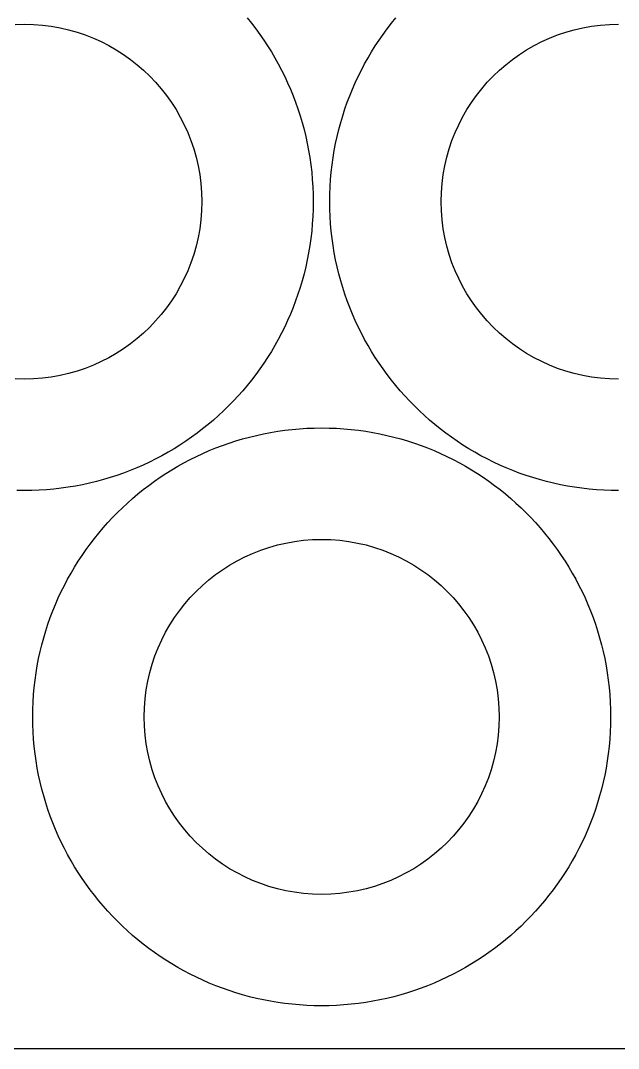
# Model space of a CAD drawing. Extents: x 443 to 1024, y 36 to 674.
# Drawn here: x 515.8 to 588.2, y 35.6 to 160.1 of the extents above; entities that cross this region are included whole.
import ezdxf

# ---------------------------------------------------------------- set-up
doc = ezdxf.new("R2010")
doc.units = 0
doc.layers.get('0').update_dxf_attribs({"linetype": 'CONTINUOUS'})

msp = doc.modelspace()

# ---------------------------------------------------------------- linework, layer by layer
at = {"color": 4}
for p, q in [((515.147053, 159.641779), (516.253465, 159.669754)), ((516.253465, 159.669754), (517.359876, 159.641779)), ((517.359876, 159.641779), (518.451761, 159.558756)), ((518.451761, 159.558756), (519.527767, 159.422034)), ((519.527767, 159.422034), (520.586544, 159.232966)), ((543.261339, 160.433325), (543.788616, 159.778625)), ((543.788616, 159.778625), (544.300361, 159.111141)), ((560.217592, 159.111141), (560.729337, 159.778625)), ((560.729337, 159.778625), (561.256614, 160.433325)), ((583.931409, 159.233061), (584.990186, 159.422132)), ((584.990186, 159.422132), (586.066192, 159.558855)), ((586.066192, 159.558855), (587.158077, 159.641879)), ((587.158077, 159.641879), (588.264488, 159.669854)), ((520.586544, 159.232966), (521.626742, 158.992901)), ((521.626742, 158.992901), (522.64701, 158.703189)), ((522.64701, 158.703189), (523.645997, 158.365183)), ((523.645997, 158.365183), (524.622352, 157.980232)), ((544.300361, 159.111141), (544.796299, 158.431148)), ((544.796299, 158.431148), (545.276155, 157.738921)), ((559.241798, 157.738921), (559.721654, 158.431148)), ((559.721654, 158.431148), (560.217592, 159.111141)), ((579.895601, 157.980316), (580.871956, 158.365271)), ((580.871956, 158.365271), (581.870943, 158.70328)), ((581.870943, 158.70328), (582.891211, 158.992994)), ((582.891211, 158.992994), (583.931409, 159.233061)), ((524.622352, 157.980232), (525.574725, 157.549687)), ((525.574725, 157.549687), (526.501765, 157.074899)), ((526.501765, 157.074899), (527.40212, 156.557218)), ((545.276155, 157.738921), (545.739654, 157.034735)), ((545.739654, 157.034735), (546.186521, 156.318864)), ((558.331432, 156.318864), (558.778299, 157.034735)), ((558.778299, 157.034735), (559.241798, 157.738921)), ((577.115833, 156.557291), (578.016189, 157.074976)), ((578.016189, 157.074976), (578.943228, 157.549768)), ((578.943228, 157.549768), (579.895601, 157.980316)), ((527.40212, 156.557218), (528.274441, 155.997996)), ((528.274441, 155.997996), (529.117377, 155.398583)), ((546.186521, 156.318864), (546.616482, 155.591584)), ((557.901471, 155.591584), (558.331432, 156.318864)), ((575.400576, 155.398647), (576.243512, 155.998065)), ((576.243512, 155.998065), (577.115833, 156.557291)), ((529.117377, 155.398583), (529.929577, 154.760329)), ((529.929577, 154.760329), (530.709689, 154.084586)), ((546.616482, 155.591584), (547.029261, 154.853169)), ((547.029261, 154.853169), (547.424584, 154.103894)), ((557.093369, 154.103894), (557.488692, 154.853169)), ((557.488692, 154.853169), (557.901471, 155.591584)), ((573.808264, 154.084641), (574.588376, 154.760389)), ((574.588376, 154.760389), (575.400576, 155.398647)), ((530.709689, 154.084586), (531.456365, 153.372704)), ((531.456365, 153.372704), (532.168252, 152.626033)), ((547.424584, 154.103894), (547.802176, 153.344034)), ((547.802176, 153.344034), (548.161761, 152.573864)), ((556.356192, 152.573864), (556.715777, 153.344034)), ((556.715777, 153.344034), (557.093369, 154.103894)), ((572.349701, 152.626078), (573.061588, 153.372754)), ((573.061588, 153.372754), (573.808264, 154.084641)), ((532.168252, 152.626033), (532.844, 151.845925)), ((548.161761, 152.573864), (548.503066, 151.793658)), ((556.014887, 151.793658), (556.356192, 152.573864)), ((571.673953, 151.845966), (572.349701, 152.626078)), ((532.844, 151.845925), (533.482258, 151.03373)), ((533.482258, 151.03373), (534.081676, 150.190799)), ((548.503066, 151.793658), (548.825815, 151.003693)), ((548.825815, 151.003693), (549.129734, 150.204241)), ((555.388219, 150.204241), (555.692138, 151.003693)), ((555.692138, 151.003693), (556.014887, 151.793658)), ((570.436277, 150.19083), (571.035695, 151.033766)), ((571.035695, 151.033766), (571.673953, 151.845966)), ((534.081676, 150.190799), (534.640902, 149.318482)), ((549.129734, 150.204241), (549.414547, 149.395579)), ((555.103406, 149.395579), (555.388219, 150.204241)), ((569.877051, 149.318509), (570.436277, 150.19083)), ((534.640902, 149.318482), (535.158587, 148.41813)), ((535.158587, 148.41813), (535.633379, 147.491095)), ((549.414547, 149.395579), (549.67998, 148.577981)), ((549.67998, 148.577981), (549.925757, 147.751722)), ((554.592196, 147.751722), (554.837973, 148.577981)), ((554.837973, 148.577981), (555.103406, 149.395579)), ((568.884574, 147.491114), (569.359366, 148.418153)), ((569.359366, 148.418153), (569.877051, 149.318509)), ((535.633379, 147.491095), (536.063927, 146.538726)), ((549.925757, 147.751722), (550.151605, 146.917077)), ((554.366348, 146.917077), (554.592196, 147.751722)), ((568.454026, 146.538741), (568.884574, 147.491114)), ((536.063927, 146.538726), (536.448882, 145.562374)), ((550.151605, 146.917077), (550.357248, 146.074321)), ((550.357248, 146.074321), (550.542411, 145.223728)), ((553.975542, 145.223728), (554.160705, 146.074321)), ((554.160705, 146.074321), (554.366348, 146.917077)), ((568.069071, 145.562386), (568.454026, 146.538741)), ((536.448882, 145.562374), (536.786891, 144.56339)), ((536.786891, 144.56339), (537.076605, 143.543125)), ((550.542411, 145.223728), (550.70682, 144.365573)), ((553.811133, 144.365573), (553.975542, 145.223728)), ((567.441348, 143.543131), (567.731062, 144.563399)), ((567.731062, 144.563399), (568.069071, 145.562386)), ((537.076605, 143.543125), (537.316673, 142.502929)), ((550.70682, 144.365573), (550.850199, 143.500132)), ((550.850199, 143.500132), (550.972274, 142.627679)), ((553.545679, 142.627679), (553.667754, 143.500132)), ((553.667754, 143.500132), (553.811133, 144.365573)), ((567.201281, 142.502933), (567.441348, 143.543131)), ((537.316673, 142.502929), (537.505743, 141.444153)), ((550.972274, 142.627679), (551.07277, 141.748488)), ((553.445184, 141.748488), (553.545679, 142.627679)), ((567.01221, 141.444156), (567.201281, 142.502933)), ((537.505743, 141.444153), (537.642466, 140.368148)), ((551.07277, 141.748488), (551.151411, 140.862836)), ((551.151411, 140.862836), (551.207924, 139.970996)), ((553.310029, 139.970996), (553.366542, 140.862836)), ((553.366542, 140.862836), (553.445184, 141.748488)), ((566.875487, 140.36815), (567.01221, 141.444156)), ((537.642466, 140.368148), (537.72549, 139.276265)), ((551.207924, 139.970996), (551.242034, 139.073244)), ((553.275919, 139.073244), (553.310029, 139.970996)), ((566.792463, 139.276265), (566.875487, 140.36815)), ((537.72549, 139.276265), (537.753465, 138.169854)), ((551.242034, 139.073244), (551.253465, 138.169854)), ((553.264488, 138.169854), (553.275919, 139.073244)), ((566.764488, 138.169854), (566.792463, 139.276265)), ((537.72549, 137.063442), (537.642466, 135.971558)), ((537.753465, 138.169854), (537.72549, 137.063442)), ((551.242034, 137.266459), (551.207924, 136.368703)), ((551.253465, 138.169854), (551.242034, 137.266459)), ((553.275919, 137.266464), (553.264488, 138.169854)), ((553.310029, 136.368711), (553.275919, 137.266464)), ((566.792463, 137.063442), (566.764488, 138.169854)), ((566.875487, 135.971558), (566.792463, 137.063442)), ((537.642466, 135.971558), (537.505743, 134.895552)), ((551.207924, 136.368703), (551.151411, 135.476859)), ((553.366542, 135.476872), (553.310029, 136.368711)), ((567.01221, 134.895552), (566.875487, 135.971558)), ((537.505743, 134.895552), (537.316673, 133.836774)), ((551.07277, 134.591203), (550.972274, 133.712009)), ((551.151411, 135.476859), (551.07277, 134.591203)), ((553.445184, 134.591219), (553.366542, 135.476872)), ((553.545679, 133.712029), (553.445184, 134.591219)), ((567.201281, 133.836774), (567.01221, 134.895552)), ((537.316673, 133.836774), (537.076605, 132.796576)), ((550.972274, 133.712009), (550.850199, 132.839552)), ((553.667754, 132.839576), (553.545679, 133.712029)), ((567.441348, 132.796576), (567.201281, 133.836774)), ((537.076605, 132.796576), (536.786891, 131.776308)), ((550.850199, 132.839552), (550.70682, 131.974108)), ((553.811133, 131.974134), (553.667754, 132.839576)), ((567.731062, 131.776308), (567.441348, 132.796576)), ((536.448882, 130.777321), (536.063927, 129.800966)), ((536.786891, 131.776308), (536.448882, 130.777321)), ((550.542411, 131.115951), (550.357248, 130.265356)), ((550.70682, 131.974108), (550.542411, 131.115951)), ((553.975542, 131.11598), (553.811133, 131.974134)), ((554.160705, 130.265387), (553.975542, 131.11598)), ((568.069071, 130.777321), (567.731062, 131.776308)), ((568.454026, 129.800966), (568.069071, 130.777321)), ((536.063927, 129.800966), (535.633379, 128.848593)), ((550.357248, 130.265356), (550.151605, 129.422597)), ((554.366348, 129.42263), (554.160705, 130.265387)), ((568.884574, 128.848593), (568.454026, 129.800966)), ((535.633379, 128.848593), (535.158587, 127.921554)), ((549.925757, 128.58795), (549.67998, 127.761689)), ((550.151605, 129.422597), (549.925757, 128.58795)), ((554.592196, 128.587985), (554.366348, 129.42263)), ((554.837973, 127.761726), (554.592196, 128.587985)), ((569.359366, 127.921554), (568.884574, 128.848593)), ((534.640902, 127.021198), (534.081676, 126.148877)), ((535.158587, 127.921554), (534.640902, 127.021198)), ((549.67998, 127.761689), (549.414547, 126.944089)), ((555.103406, 126.944128), (554.837973, 127.761726)), ((569.877051, 127.021198), (569.359366, 127.921554)), ((570.436277, 126.148877), (569.877051, 127.021198)), ((534.081676, 126.148877), (533.482258, 125.305941)), ((549.129734, 126.135426), (548.825815, 125.335974)), ((549.414547, 126.944089), (549.129734, 126.135426)), ((555.388219, 126.135466), (555.103406, 126.944128)), ((555.692138, 125.336015), (555.388219, 126.135466)), ((571.035695, 125.305941), (570.436277, 126.148877)), ((533.482258, 125.305941), (532.844, 124.493742)), ((548.503066, 124.546007), (548.161761, 123.765801)), ((548.825815, 125.335974), (548.503066, 124.546007)), ((556.014887, 124.546049), (555.692138, 125.336015)), ((556.356192, 123.765844), (556.014887, 124.546049)), ((571.673953, 124.493742), (571.035695, 125.305941)), ((532.168252, 123.713629), (531.456365, 122.966954)), ((532.844, 124.493742), (532.168252, 123.713629)), ((548.161761, 123.765801), (547.802176, 122.99563)), ((556.715777, 122.995674), (556.356192, 123.765844)), ((572.349701, 123.713629), (571.673953, 124.493742)), ((573.061588, 122.966954), (572.349701, 123.713629)), ((530.709689, 122.255067), (529.929577, 121.579319)), ((531.456365, 122.966954), (530.709689, 122.255067)), ((547.424584, 122.23577), (547.029261, 121.486495)), ((547.802176, 122.99563), (547.424584, 122.23577)), ((557.093369, 122.235814), (556.715777, 122.995674)), ((557.488692, 121.486539), (557.093369, 122.235814)), ((573.808264, 122.255067), (573.061588, 122.966954)), ((574.588376, 121.579319), (573.808264, 122.255067)), ((529.117377, 120.94106), (528.274441, 120.341643)), ((529.929577, 121.579319), (529.117377, 120.94106)), ((547.029261, 121.486495), (546.616482, 120.748079)), ((557.901471, 120.748124), (557.488692, 121.486539)), ((575.400576, 120.94106), (574.588376, 121.579319)), ((576.243512, 120.341643), (575.400576, 120.94106)), ((527.40212, 119.782416), (526.501765, 119.264732)), ((528.274441, 120.341643), (527.40212, 119.782416)), ((546.186521, 120.020799), (545.739654, 119.304928)), ((546.616482, 120.748079), (546.186521, 120.020799)), ((558.331432, 120.020843), (557.901471, 120.748124)), ((558.778299, 119.304973), (558.331432, 120.020843)), ((577.115833, 119.782416), (576.243512, 120.341643)), ((578.016189, 119.264732), (577.115833, 119.782416)), ((524.622352, 118.359391), (523.645997, 117.974437)), ((525.574725, 118.78994), (524.622352, 118.359391)), ((526.501765, 119.264732), (525.574725, 118.78994)), ((545.276155, 118.600742), (544.796299, 117.908516)), ((545.739654, 119.304928), (545.276155, 118.600742)), ((559.241798, 118.600786), (558.778299, 119.304973)), ((559.721654, 117.908559), (559.241798, 118.600786)), ((578.943228, 118.78994), (578.016189, 119.264732)), ((579.895601, 118.359391), (578.943228, 118.78994)), ((580.871956, 117.974437), (579.895601, 118.359391)), ((520.586544, 117.106646), (519.527767, 116.917575)), ((521.626742, 117.346713), (520.586544, 117.106646)), ((522.64701, 117.636427), (521.626742, 117.346713)), ((523.645997, 117.974437), (522.64701, 117.636427)), ((544.300361, 117.228523), (543.788616, 116.56104)), ((544.796299, 117.908516), (544.300361, 117.228523)), ((560.217592, 117.228566), (559.721654, 117.908559)), ((560.729337, 116.561082), (560.217592, 117.228566)), ((581.870943, 117.636427), (580.871956, 117.974437)), ((582.891211, 117.346713), (581.870943, 117.636427)), ((583.931409, 117.106646), (582.891211, 117.346713)), ((584.990186, 116.917575), (583.931409, 117.106646)), ((516.253465, 116.669854), (515.147053, 116.697829)), ((517.359876, 116.697829), (516.253465, 116.669854)), ((518.451761, 116.780853), (517.359876, 116.697829)), ((519.527767, 116.917575), (518.451761, 116.780853)), ((543.261339, 115.90634), (542.718804, 115.2647)), ((543.788616, 116.56104), (543.261339, 115.90634)), ((561.256614, 115.906382), (560.729337, 116.561082)), ((561.799149, 115.26474), (561.256614, 115.906382)), ((586.066192, 116.780853), (584.990186, 116.917575)), ((587.158077, 116.697829), (586.066192, 116.780853)), ((588.264488, 116.669854), (587.158077, 116.697829)), ((542.161286, 114.636393), (541.589061, 114.021694)), ((542.718804, 115.2647), (542.161286, 114.636393)), ((562.356667, 114.636432), (561.799149, 115.26474)), ((562.928893, 114.021733), (562.356667, 114.636432)), ((541.002402, 113.420879), (540.401586, 112.834222)), ((541.589061, 114.021694), (541.002402, 113.420879)), ((563.515551, 113.420916), (562.928893, 114.021733)), ((564.116367, 112.834258), (563.515551, 113.420916)), ((539.786886, 112.261997), (539.158578, 111.704481)), ((540.401586, 112.834222), (539.786886, 112.261997)), ((564.731067, 112.262032), (564.116367, 112.834258)), ((565.359375, 111.704515), (564.731067, 112.262032)), ((538.516937, 111.161947), (537.862236, 110.634671)), ((539.158578, 111.704481), (538.516937, 111.161947)), ((566.001017, 111.16198), (565.359375, 111.704515)), ((566.655717, 110.634702), (566.001017, 111.16198)), ((536.514759, 109.626991), (535.822532, 109.147137)), ((537.194752, 110.122928), (536.514759, 109.626991)), ((537.862236, 110.634671), (537.194752, 110.122928)), ((542.703092, 109.427973), (543.537737, 109.65382)), ((543.537737, 109.65382), (544.380494, 109.859463)), ((544.380494, 109.859463), (545.231087, 110.044627)), ((545.231087, 110.044627), (546.089241, 110.209035)), ((546.089241, 110.209035), (546.954683, 110.352414)), ((546.954683, 110.352414), (547.827136, 110.474489)), ((547.827136, 110.474489), (548.706326, 110.574985)), ((548.706326, 110.574985), (549.591979, 110.653627)), ((549.591979, 110.653627), (550.483818, 110.71014)), ((550.483818, 110.71014), (551.381571, 110.74425)), ((551.381571, 110.74425), (552.284961, 110.75568)), ((552.284961, 110.75568), (553.188351, 110.74425)), ((553.188351, 110.74425), (554.086103, 110.71014)), ((554.086103, 110.71014), (554.977943, 110.653627)), ((554.977943, 110.653627), (555.863595, 110.574985)), ((555.863595, 110.574985), (556.742786, 110.474489)), ((556.742786, 110.474489), (557.615239, 110.352414)), ((557.615239, 110.352414), (558.48068, 110.209035)), ((558.48068, 110.209035), (559.338835, 110.044627)), ((559.338835, 110.044627), (560.189428, 109.859463)), ((560.189428, 109.859463), (561.032184, 109.65382)), ((561.032184, 109.65382), (561.866829, 109.427973)), ((567.323201, 110.122957), (566.655717, 110.634702)), ((568.003194, 109.627019), (567.323201, 110.122957)), ((568.695421, 109.147163), (568.003194, 109.627019)), ((535.118346, 108.683639), (534.402475, 108.236774)), ((535.822532, 109.147137), (535.118346, 108.683639)), ((538.661156, 108.00528), (539.451122, 108.32803)), ((539.451122, 108.32803), (540.250573, 108.631949)), ((540.250573, 108.631949), (541.059235, 108.916762)), ((541.059235, 108.916762), (541.876833, 109.182195)), ((541.876833, 109.182195), (542.703092, 109.427973)), ((561.866829, 109.427973), (562.693088, 109.182195)), ((562.693088, 109.182195), (563.510686, 108.916762)), ((563.510686, 108.916762), (564.319348, 108.631949)), ((564.319348, 108.631949), (565.1188, 108.32803)), ((565.1188, 108.32803), (565.908765, 108.00528)), ((569.399607, 108.683664), (568.695421, 109.147163)), ((570.115478, 108.236797), (569.399607, 108.683664)), ((532.93678, 107.394037), (532.187505, 106.998716)), ((533.675195, 107.806815), (532.93678, 107.394037)), ((534.402475, 108.236774), (533.675195, 107.806815)), ((536.350921, 106.926797), (537.110781, 107.304389)), ((537.110781, 107.304389), (537.880951, 107.663975)), ((537.880951, 107.663975), (538.661156, 108.00528)), ((565.908765, 108.00528), (566.688971, 107.663975)), ((566.688971, 107.663975), (567.459141, 107.304389)), ((567.459141, 107.304389), (568.219001, 106.926797)), ((570.842759, 107.806836), (570.115478, 108.236797)), ((571.581174, 107.394057), (570.842759, 107.806836)), ((572.330448, 106.998734), (571.581174, 107.394057)), ((529.877269, 105.920238), (529.087304, 105.59749)), ((530.657475, 106.261541), (529.877269, 105.920238)), ((531.427645, 106.621126), (530.657475, 106.261541)), ((532.187505, 106.998716), (531.427645, 106.621126)), ((534.135951, 105.688733), (534.863231, 106.118694)), ((534.863231, 106.118694), (535.601646, 106.531474)), ((535.601646, 106.531474), (536.350921, 106.926797)), ((568.219001, 106.926797), (568.968276, 106.531474)), ((568.968276, 106.531474), (569.706691, 106.118694)), ((569.706691, 106.118694), (570.433971, 105.688733)), ((573.090308, 106.621143), (572.330448, 106.998734)), ((573.860478, 106.261557), (573.090308, 106.621143)), ((574.640684, 105.920252), (573.860478, 106.261557)), ((575.430649, 105.597503), (574.640684, 105.920252)), ((526.661592, 104.74333), (525.835333, 104.497554)), ((527.47919, 105.008762), (526.661592, 104.74333)), ((528.287852, 105.293573), (527.47919, 105.008762)), ((529.087304, 105.59749), (528.287852, 105.293573)), ((532.023666, 104.298509), (532.715893, 104.778366)), ((532.715893, 104.778366), (533.42008, 105.241865)), ((533.42008, 105.241865), (534.135951, 105.688733)), ((570.433971, 105.688733), (571.149842, 105.241865)), ((571.149842, 105.241865), (571.854028, 104.778366)), ((571.854028, 104.778366), (572.546255, 104.298509)), ((576.230101, 105.293585), (575.430649, 105.597503)), ((577.038763, 105.008771), (576.230101, 105.293585)), ((577.856361, 104.743339), (577.038763, 105.008771)), ((578.68262, 104.497561), (577.856361, 104.743339)), ((519.832099, 103.350548), (518.946447, 103.271906)), ((520.71129, 103.451043), (519.832099, 103.350548)), ((521.583743, 103.573117), (520.71129, 103.451043)), ((522.449184, 103.716496), (521.583743, 103.573117)), ((523.307339, 103.880903), (522.449184, 103.716496)), ((524.157932, 104.066065), (523.307339, 103.880903)), ((525.000688, 104.271707), (524.157932, 104.066065)), ((525.835333, 104.497554), (525.000688, 104.271707)), ((530.676189, 103.290824), (531.343673, 103.80257)), ((531.343673, 103.80257), (532.023666, 104.298509)), ((572.546255, 104.298509), (573.226248, 103.80257)), ((573.226248, 103.80257), (573.893732, 103.290824)), ((579.517265, 104.271713), (578.68262, 104.497561)), ((580.360021, 104.066071), (579.517265, 104.271713)), ((581.210614, 103.880907), (580.360021, 104.066071)), ((582.068769, 103.716499), (581.210614, 103.880907)), ((582.93421, 103.57312), (582.068769, 103.716499)), ((583.806663, 103.451045), (582.93421, 103.57312)), ((584.685854, 103.350549), (583.806663, 103.451045)), ((585.571506, 103.271907), (584.685854, 103.350549)), ((516.253465, 103.169854), (515.350075, 103.181284)), ((517.156855, 103.181284), (516.253465, 103.169854)), ((518.054607, 103.215394), (517.156855, 103.181284)), ((518.946447, 103.271906), (518.054607, 103.215394)), ((528.751539, 101.663491), (529.379847, 102.22101)), ((529.379847, 102.22101), (530.021489, 102.763546)), ((530.021489, 102.763546), (530.676189, 103.290824)), ((573.893732, 103.290824), (574.548433, 102.763546)), ((574.548433, 102.763546), (575.190074, 102.22101)), ((575.190074, 102.22101), (575.818382, 101.663491)), ((586.463346, 103.215394), (585.571506, 103.271907)), ((587.361098, 103.181285), (586.463346, 103.215394)), ((588.264488, 103.169854), (587.361098, 103.181285)), ((527.536023, 100.504605), (528.13684, 101.091265)), ((528.13684, 101.091265), (528.751539, 101.663491)), ((575.818382, 101.663491), (576.433082, 101.091265)), ((576.433082, 101.091265), (577.033898, 100.504605)), ((526.37714, 99.289087), (526.949365, 99.903788)), ((526.949365, 99.903788), (527.536023, 100.504605)), ((577.033898, 100.504605), (577.620557, 99.903788)), ((577.620557, 99.903788), (578.192782, 99.289087)), ((525.277087, 98.019134), (525.819622, 98.660777)), ((525.819622, 98.660777), (526.37714, 99.289087)), ((578.192782, 99.289087), (578.7503, 98.660777)), ((578.7503, 98.660777), (579.292835, 98.019134)), ((524.238064, 96.696947), (524.749809, 97.364433)), ((524.749809, 97.364433), (525.277087, 98.019134)), ((549.010659, 97.007959), (550.086665, 97.144681)), ((550.086665, 97.144681), (551.178549, 97.227706)), ((551.178549, 97.227706), (552.284961, 97.25568)), ((552.284961, 97.25568), (553.391372, 97.227706)), ((553.391372, 97.227706), (554.483257, 97.144681)), ((554.483257, 97.144681), (555.559263, 97.007959)), ((579.292835, 98.019134), (579.820112, 97.364433)), ((579.820112, 97.364433), (580.331857, 96.696947)), ((523.26227, 95.324723), (523.742126, 96.016952)), ((523.742126, 96.016952), (524.238064, 96.696947)), ((543.916073, 95.566141), (544.892428, 95.951096)), ((544.892428, 95.951096), (545.891415, 96.289106)), ((545.891415, 96.289106), (546.911683, 96.57882)), ((546.911683, 96.57882), (547.951881, 96.818888)), ((547.951881, 96.818888), (549.010659, 97.007959)), ((555.559263, 97.007959), (556.61804, 96.818888)), ((556.61804, 96.818888), (557.658239, 96.57882)), ((557.658239, 96.57882), (558.678506, 96.289106)), ((558.678506, 96.289106), (559.677493, 95.951096)), ((559.677493, 95.951096), (560.653848, 95.566141)), ((580.331857, 96.696947), (580.827795, 96.016952)), ((580.827795, 96.016952), (581.307651, 95.324723)), ((522.798771, 94.620535), (523.26227, 95.324723)), ((541.136305, 94.143114), (542.036661, 94.660799)), ((542.036661, 94.660799), (542.963701, 95.135592)), ((542.963701, 95.135592), (543.916073, 95.566141)), ((560.653848, 95.566141), (561.606221, 95.135592)), ((561.606221, 95.135592), (562.533261, 94.660799)), ((562.533261, 94.660799), (563.433616, 94.143114)), ((581.307651, 95.324723), (581.77115, 94.620535)), ((521.921943, 93.17738), (522.351904, 93.904662)), ((522.351904, 93.904662), (522.798771, 94.620535)), ((539.421049, 92.984467), (540.263984, 93.583886)), ((540.263984, 93.583886), (541.136305, 94.143114)), ((563.433616, 94.143114), (564.305937, 93.583886)), ((564.305937, 93.583886), (565.148873, 92.984467)), ((581.77115, 94.620535), (582.218017, 93.904662)), ((582.218017, 93.904662), (582.647978, 93.17738)), ((521.113841, 91.689686), (521.509164, 92.438963)), ((521.509164, 92.438963), (521.921943, 93.17738)), ((537.828736, 91.670457), (538.608849, 92.346207)), ((538.608849, 92.346207), (539.421049, 92.984467)), ((565.148873, 92.984467), (565.961073, 92.346207)), ((565.961073, 92.346207), (566.741186, 91.670457)), ((582.647978, 93.17738), (583.060757, 92.438963)), ((583.060757, 92.438963), (583.45608, 91.689686)), ((520.376664, 90.159651), (520.73625, 90.929823)), ((520.73625, 90.929823), (521.113841, 91.689686)), ((536.370174, 90.21189), (537.082061, 90.958568)), ((537.082061, 90.958568), (537.828736, 91.670457)), ((566.741186, 91.670457), (567.487861, 90.958568)), ((567.487861, 90.958568), (568.199748, 90.21189)), ((583.45608, 91.689686), (583.833672, 90.929823)), ((583.833672, 90.929823), (584.193258, 90.159651)), ((520.035359, 89.379443), (520.376664, 90.159651)), ((535.694426, 89.431775), (536.370174, 90.21189)), ((568.199748, 90.21189), (568.875496, 89.431775)), ((584.193258, 90.159651), (584.534562, 89.379443)), ((519.408692, 87.79002), (519.71261, 88.589475)), ((519.71261, 88.589475), (520.035359, 89.379443)), ((534.45675, 87.776633), (535.056168, 88.619572)), ((535.056168, 88.619572), (535.694426, 89.431775)), ((568.875496, 89.431775), (569.513754, 88.619572)), ((569.513754, 88.619572), (570.113172, 87.776633)), ((584.534562, 89.379443), (584.857311, 88.589475)), ((584.857311, 88.589475), (585.16123, 87.79002)), ((519.123879, 86.981355), (519.408692, 87.79002)), ((533.897523, 86.904308), (534.45675, 87.776633)), ((570.113172, 87.776633), (570.672398, 86.904308)), ((585.16123, 87.79002), (585.446043, 86.981355)), ((518.612668, 85.337492), (518.858446, 86.163754)), ((518.858446, 86.163754), (519.123879, 86.981355)), ((532.905047, 85.076904), (533.379839, 86.003948)), ((533.379839, 86.003948), (533.897523, 86.904308)), ((570.672398, 86.904308), (571.190083, 86.003948)), ((571.190083, 86.003948), (571.664875, 85.076904)), ((585.446043, 86.981355), (585.711476, 86.163754)), ((585.711476, 86.163754), (585.957253, 85.337492)), ((518.38682, 84.502844), (518.612668, 85.337492)), ((532.474498, 84.124526), (532.905047, 85.076904)), ((571.664875, 85.076904), (572.095423, 84.124526)), ((585.957253, 85.337492), (586.183101, 84.502844)), ((517.996015, 82.809487), (518.181178, 83.660084)), ((518.181178, 83.660084), (518.38682, 84.502844)), ((532.089544, 83.148165), (532.474498, 84.124526)), ((572.095423, 84.124526), (572.480378, 83.148165)), ((586.183101, 84.502844), (586.388744, 83.660084)), ((586.388744, 83.660084), (586.573907, 82.809487)), ((517.831606, 81.951329), (517.996015, 82.809487)), ((531.751534, 82.149172), (532.089544, 83.148165)), ((572.480378, 83.148165), (572.818387, 82.149172)), ((586.573907, 82.809487), (586.738316, 81.951329)), ((517.566152, 80.213427), (517.688227, 81.085884)), ((517.688227, 81.085884), (517.831606, 81.951329)), ((531.221753, 80.088693), (531.461821, 81.128898)), ((531.461821, 81.128898), (531.751534, 82.149172)), ((572.818387, 82.149172), (573.108101, 81.128898)), ((573.108101, 81.128898), (573.348169, 80.088693)), ((586.738316, 81.951329), (586.881695, 81.085884)), ((586.881695, 81.085884), (587.00377, 80.213427)), ((517.465656, 79.334233), (517.566152, 80.213427)), ((531.032683, 79.029908), (531.221753, 80.088693)), ((573.348169, 80.088693), (573.537239, 79.029908)), ((587.00377, 80.213427), (587.104266, 79.334233)), ((517.330501, 77.556732), (517.387014, 78.448576)), ((517.387014, 78.448576), (517.465656, 79.334233)), ((530.89596, 77.953894), (531.032683, 79.029908)), ((573.537239, 79.029908), (573.673962, 77.953894)), ((587.104266, 79.334233), (587.182907, 78.448576)), ((587.182907, 78.448576), (587.239421, 77.556732)), ((517.296392, 76.658975), (517.330501, 77.556732)), ((530.812936, 76.862001), (530.89596, 77.953894)), ((573.673962, 77.953894), (573.756986, 76.862001)), ((587.239421, 77.556732), (587.27353, 76.658975)), ((517.284961, 75.75558), (517.296392, 76.658975)), ((530.784961, 75.75558), (530.812936, 76.862001)), ((573.756986, 76.862001), (573.784961, 75.75558)), ((587.27353, 76.658975), (587.284961, 75.75558)), ((517.296392, 74.852191), (517.284961, 75.75558)), ((517.330501, 73.954438), (517.296392, 74.852191)), ((530.812936, 74.649169), (530.784961, 75.75558)), ((573.784961, 75.75558), (573.756986, 74.649169)), ((587.27353, 74.852191), (587.239421, 73.954438)), ((587.284961, 75.75558), (587.27353, 74.852191)), ((517.387014, 73.062599), (517.330501, 73.954438)), ((530.89596, 73.557285), (530.812936, 74.649169)), ((531.032683, 72.481278), (530.89596, 73.557285)), ((573.673962, 73.557285), (573.537239, 72.481278)), ((573.756986, 74.649169), (573.673962, 73.557285)), ((587.239421, 73.954438), (587.182907, 73.062599)), ((517.465656, 72.176947), (517.387014, 73.062599)), ((531.221753, 71.422501), (531.032683, 72.481278)), ((573.537239, 72.481278), (573.348169, 71.422501)), ((587.182907, 73.062599), (587.104266, 72.176947)), ((517.566152, 71.297757), (517.465656, 72.176947)), ((517.688227, 70.425305), (517.566152, 71.297757)), ((531.461821, 70.382303), (531.221753, 71.422501)), ((573.348169, 71.422501), (573.108101, 70.382303)), ((587.00377, 71.297757), (586.881695, 70.425305)), ((587.104266, 72.176947), (587.00377, 71.297757)), ((517.831606, 69.559864), (517.688227, 70.425305)), ((531.751534, 69.362035), (531.461821, 70.382303)), ((573.108101, 70.382303), (572.818387, 69.362035)), ((586.881695, 70.425305), (586.738316, 69.559864)), ((517.996015, 68.701711), (517.831606, 69.559864)), ((518.181178, 67.851119), (517.996015, 68.701711)), ((532.089544, 68.363048), (531.751534, 69.362035)), ((572.818387, 69.362035), (572.480378, 68.363048)), ((586.573907, 68.701711), (586.388744, 67.851119)), ((586.738316, 69.559864), (586.573907, 68.701711)), ((518.38682, 67.008364), (518.181178, 67.851119)), ((532.474498, 67.386693), (532.089544, 68.363048)), ((532.905047, 66.43432), (532.474498, 67.386693)), ((572.095423, 67.386693), (571.664875, 66.43432)), ((572.480378, 68.363048), (572.095423, 67.386693)), ((586.388744, 67.851119), (586.183101, 67.008364)), ((518.612668, 66.17372), (518.38682, 67.008364)), ((518.858446, 65.347462), (518.612668, 66.17372)), ((533.379839, 65.507281), (532.905047, 66.43432)), ((571.664875, 66.43432), (571.190083, 65.507281)), ((585.957253, 66.17372), (585.711476, 65.347462)), ((586.183101, 67.008364), (585.957253, 66.17372)), ((519.123879, 64.529866), (518.858446, 65.347462)), ((533.897523, 64.606925), (533.379839, 65.507281)), ((571.190083, 65.507281), (570.672398, 64.606925)), ((585.711476, 65.347462), (585.446043, 64.529866)), ((519.408692, 63.721205), (519.123879, 64.529866)), ((519.71261, 62.921755), (519.408692, 63.721205)), ((534.45675, 63.734604), (533.897523, 64.606925)), ((535.056168, 62.891668), (534.45675, 63.734604)), ((570.113172, 63.734604), (569.513754, 62.891668)), ((570.672398, 64.606925), (570.113172, 63.734604)), ((585.16123, 63.721205), (584.857311, 62.921755)), ((585.446043, 64.529866), (585.16123, 63.721205)), ((520.035359, 62.131791), (519.71261, 62.921755)), ((535.694426, 62.079469), (535.056168, 62.891668)), ((569.513754, 62.891668), (568.875496, 62.079469)), ((584.857311, 62.921755), (584.534562, 62.131791)), ((520.376664, 61.351588), (520.035359, 62.131791)), ((520.73625, 60.58142), (520.376664, 61.351588)), ((536.370174, 61.299356), (535.694426, 62.079469)), ((537.082061, 60.55268), (536.370174, 61.299356)), ((568.199748, 61.299356), (567.487861, 60.55268)), ((568.875496, 62.079469), (568.199748, 61.299356)), ((584.193258, 61.351588), (583.833672, 60.58142)), ((584.534562, 62.131791), (584.193258, 61.351588)), ((521.113841, 59.821562), (520.73625, 60.58142)), ((521.509164, 59.072289), (521.113841, 59.821562)), ((537.828736, 59.840793), (537.082061, 60.55268)), ((538.608849, 59.165045), (537.828736, 59.840793)), ((566.741186, 59.840793), (565.961073, 59.165045)), ((567.487861, 60.55268), (566.741186, 59.840793)), ((583.45608, 59.821562), (583.060757, 59.072289)), ((583.833672, 60.58142), (583.45608, 59.821562)), ((521.921943, 58.333876), (521.509164, 59.072289)), ((539.421049, 58.526787), (538.608849, 59.165045)), ((540.263984, 57.92737), (539.421049, 58.526787)), ((565.148873, 58.526787), (564.305937, 57.92737)), ((565.961073, 59.165045), (565.148873, 58.526787)), ((583.060757, 59.072289), (582.647978, 58.333876)), ((522.351904, 57.606598), (521.921943, 58.333876)), ((522.798771, 56.890729), (522.351904, 57.606598)), ((541.136305, 57.368143), (540.263984, 57.92737)), ((542.036661, 56.850458), (541.136305, 57.368143)), ((563.433616, 57.368143), (562.533261, 56.850458)), ((564.305937, 57.92737), (563.433616, 57.368143)), ((582.218017, 57.606598), (581.77115, 56.890729)), ((582.647978, 58.333876), (582.218017, 57.606598)), ((523.26227, 56.186545), (522.798771, 56.890729)), ((523.742126, 55.49432), (523.26227, 56.186545)), ((542.963701, 56.375666), (542.036661, 56.850458)), ((543.916073, 55.945118), (542.963701, 56.375666)), ((561.606221, 56.375666), (560.653848, 55.945118)), ((562.533261, 56.850458), (561.606221, 56.375666)), ((581.307651, 56.186545), (580.827795, 55.49432)), ((581.77115, 56.890729), (581.307651, 56.186545)), ((524.238064, 54.814329), (523.742126, 55.49432)), ((524.749809, 54.146847), (524.238064, 54.814329)), ((544.892428, 55.560164), (543.916073, 55.945118)), ((545.891415, 55.222154), (544.892428, 55.560164)), ((546.911683, 54.93244), (545.891415, 55.222154)), ((547.951881, 54.692373), (546.911683, 54.93244)), ((557.658239, 54.93244), (556.61804, 54.692373)), ((558.678506, 55.222154), (557.658239, 54.93244)), ((559.677493, 55.560164), (558.678506, 55.222154)), ((560.653848, 55.945118), (559.677493, 55.560164)), ((580.331857, 54.814329), (579.820112, 54.146847)), ((580.827795, 55.49432), (580.331857, 54.814329)), ((525.277087, 53.492149), (524.749809, 54.146847)), ((549.010659, 54.503302), (547.951881, 54.692373)), ((550.086665, 54.366579), (549.010659, 54.503302)), ((551.178549, 54.283555), (550.086665, 54.366579)), ((552.284961, 54.25558), (551.178549, 54.283555)), ((553.391372, 54.283555), (552.284961, 54.25558)), ((554.483257, 54.366579), (553.391372, 54.283555)), ((555.559263, 54.503302), (554.483257, 54.366579)), ((556.61804, 54.692373), (555.559263, 54.503302)), ((579.820112, 54.146847), (579.292835, 53.492149)), ((525.819622, 52.85051), (525.277087, 53.492149)), ((526.37714, 52.222204), (525.819622, 52.85051)), ((578.7503, 52.85051), (578.192782, 52.222204)), ((579.292835, 53.492149), (578.7503, 52.85051)), ((526.949365, 51.607507), (526.37714, 52.222204)), ((527.536023, 51.006693), (526.949365, 51.607507)), ((577.620557, 51.607507), (577.033898, 51.006693)), ((578.192782, 52.222204), (577.620557, 51.607507)), ((528.13684, 50.420037), (527.536023, 51.006693)), ((528.751539, 49.847814), (528.13684, 50.420037)), ((529.379847, 49.290299), (528.751539, 49.847814)), ((575.818382, 49.847814), (575.190074, 49.290299)), ((576.433082, 50.420037), (575.818382, 49.847814)), ((577.033898, 51.006693), (576.433082, 50.420037)), ((530.021489, 48.747766), (529.379847, 49.290299)), ((530.676189, 48.220491), (530.021489, 48.747766)), ((574.548433, 48.747766), (573.893732, 48.220491)), ((575.190074, 49.290299), (574.548433, 48.747766)), ((531.343673, 47.708748), (530.676189, 48.220491)), ((532.023666, 47.212812), (531.343673, 47.708748)), ((573.226248, 47.708748), (572.546255, 47.212812)), ((573.893732, 48.220491), (573.226248, 47.708748)), ((532.715893, 46.732958), (532.023666, 47.212812)), ((533.42008, 46.269462), (532.715893, 46.732958)), ((534.135951, 45.822596), (533.42008, 46.269462)), ((571.149842, 46.269462), (570.433971, 45.822596)), ((571.854028, 46.732958), (571.149842, 46.269462)), ((572.546255, 47.212812), (571.854028, 46.732958)), ((534.863231, 45.392638), (534.135951, 45.822596)), ((535.601646, 44.979861), (534.863231, 45.392638)), ((536.350921, 44.58454), (535.601646, 44.979861)), ((568.968276, 44.979861), (568.219001, 44.58454)), ((569.706691, 45.392638), (568.968276, 44.979861)), ((570.433971, 45.822596), (569.706691, 45.392638)), ((537.110781, 44.20695), (536.350921, 44.58454)), ((537.880951, 43.847366), (537.110781, 44.20695)), ((538.661156, 43.506063), (537.880951, 43.847366)), ((566.688971, 43.847366), (565.908765, 43.506063)), ((567.459141, 44.20695), (566.688971, 43.847366)), ((568.219001, 44.58454), (567.459141, 44.20695)), ((539.451122, 43.183316), (538.661156, 43.506063)), ((540.250573, 42.879399), (539.451122, 43.183316)), ((541.059235, 42.594588), (540.250573, 42.879399)), ((541.876833, 42.329156), (541.059235, 42.594588)), ((563.510686, 42.594588), (562.693088, 42.329156)), ((564.319348, 42.879399), (563.510686, 42.594588)), ((565.1188, 43.183316), (564.319348, 42.879399)), ((565.908765, 43.506063), (565.1188, 43.183316)), ((542.703092, 42.08338), (541.876833, 42.329156)), ((543.537737, 41.857534), (542.703092, 42.08338)), ((544.380494, 41.651892), (543.537737, 41.857534)), ((545.231087, 41.46673), (544.380494, 41.651892)), ((546.089241, 41.302322), (545.231087, 41.46673)), ((546.954683, 41.158944), (546.089241, 41.302322)), ((547.827136, 41.03687), (546.954683, 41.158944)), ((557.615239, 41.158944), (556.742786, 41.03687)), ((558.48068, 41.302322), (557.615239, 41.158944)), ((559.338835, 41.46673), (558.48068, 41.302322)), ((560.189428, 41.651892), (559.338835, 41.46673)), ((561.032184, 41.857534), (560.189428, 41.651892)), ((561.866829, 42.08338), (561.032184, 41.857534)), ((562.693088, 42.329156), (561.866829, 42.08338)), ((548.706326, 40.936375), (547.827136, 41.03687)), ((549.591979, 40.857733), (548.706326, 40.936375)), ((550.483818, 40.80122), (549.591979, 40.857733)), ((551.381571, 40.767111), (550.483818, 40.80122)), ((552.284961, 40.75568), (551.381571, 40.767111)), ((553.188351, 40.767111), (552.284961, 40.75568)), ((554.086103, 40.80122), (553.188351, 40.767111)), ((554.977943, 40.857733), (554.086103, 40.80122)), ((555.863595, 40.936375), (554.977943, 40.857733)), ((556.742786, 41.03687), (555.863595, 40.936375))]:
    msp.add_line(p, q, dxfattribs=at)
at = {"color": 0}
msp.add_line((443.768031, 35.592408), (1023.768031, 35.592408), dxfattribs=at)

doc.saveas('drawing.dxf')
